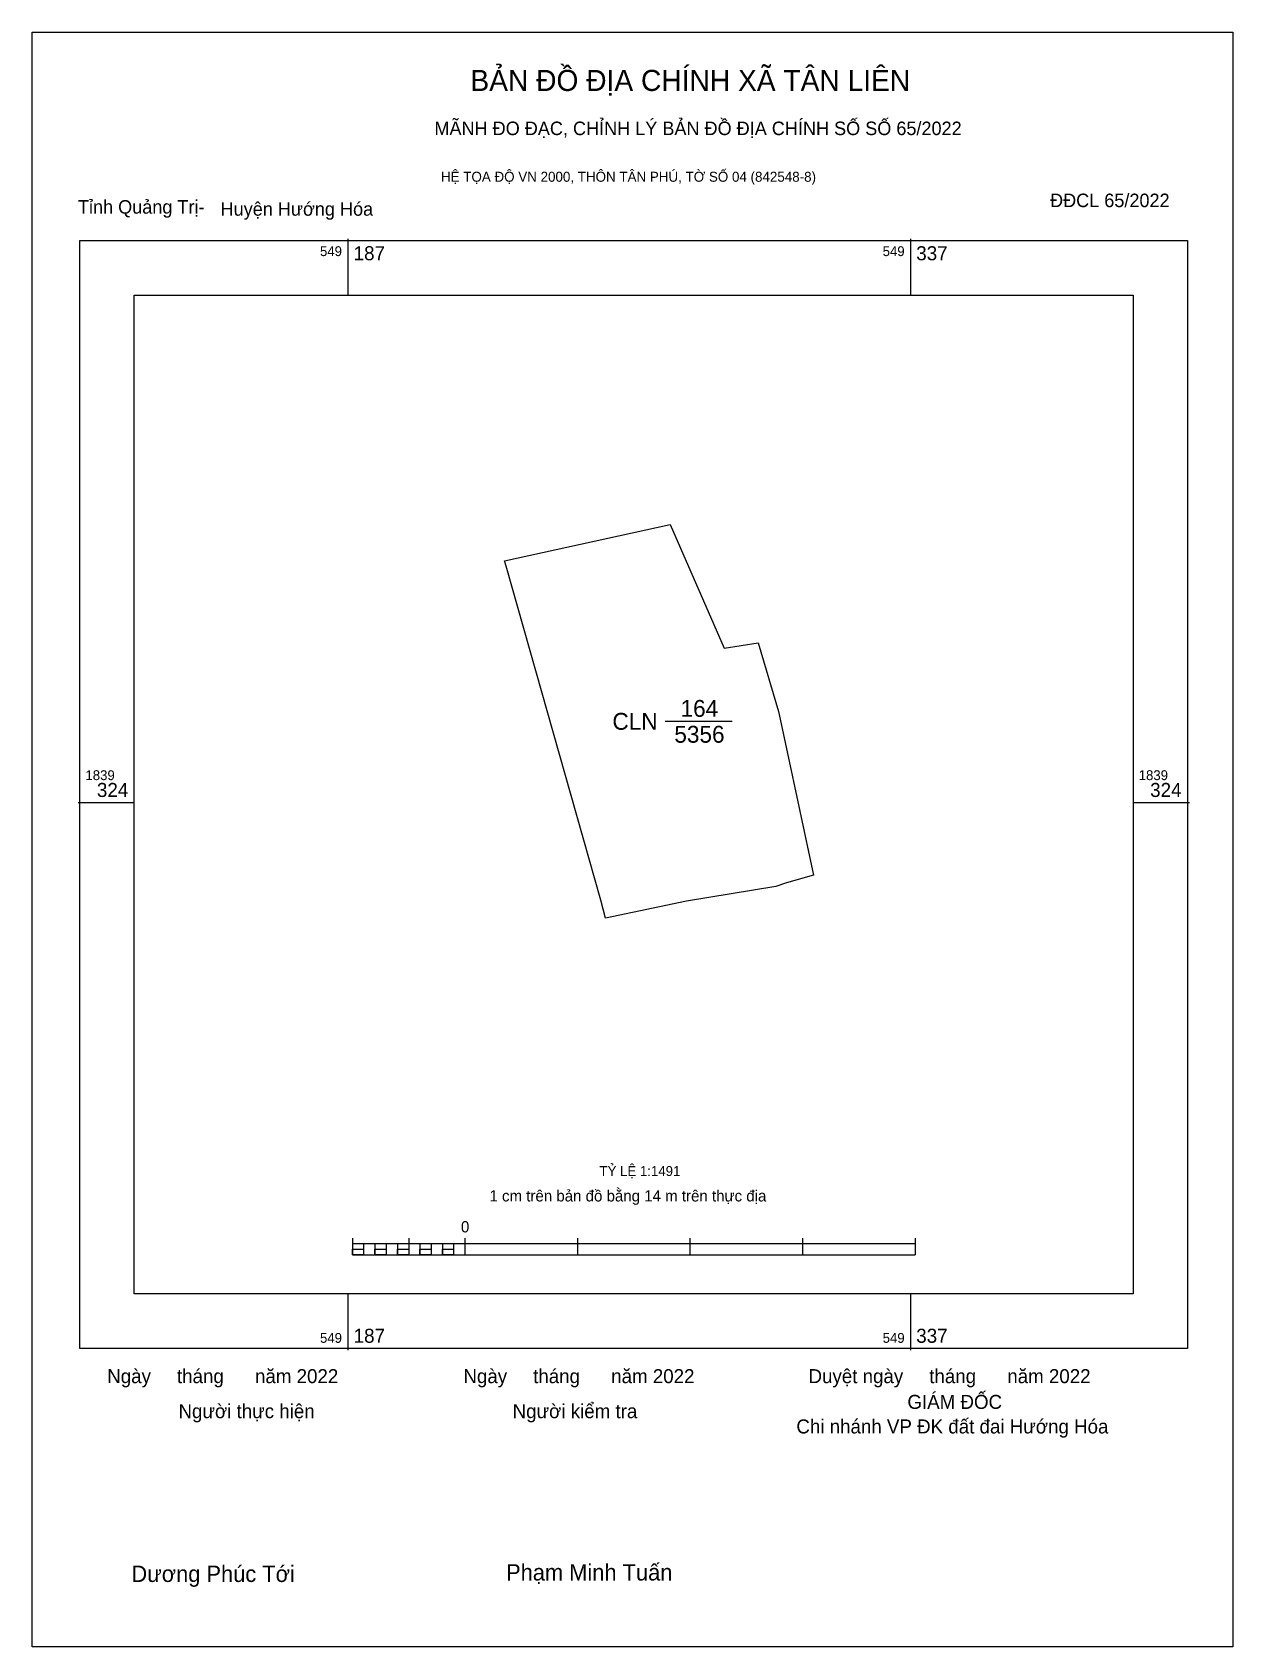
# Model space of a CAD drawing. Extents: x 549104 to 549422, y 1839101 to 1839529.
import ezdxf

# ---------------------------------------------------------------- set-up
doc = ezdxf.new("R2010")
doc.units = 0
for name, color, linetype in [('Level 10', 7, 'Continuous'), ('Level 13', 7, 'Continuous'), ('Level 15', 7, 'Continuous'), ('Level 6', 7, 'Continuous'), ('Level 62', 7, 'Continuous'), ('Level 63', 7, 'Continuous'), ('Level 9', 7, 'Continuous')]:
    doc.layers.add(name, color=color, linetype=linetype)

msp = doc.modelspace()

# ---------------------------------------------------------------- linework, layer by layer
at = {"layer": 'Level 10'}
msp.add_lwpolyline([(549301.31, 1839302.5), (549277.63, 1839298.62), (549256.17, 1839294.07), (549254.9, 1839298.86), (549229.82, 1839387.38), (549229.37, 1839388.76), (549273.29, 1839398.45), (549287.57, 1839365.62), (549296.6, 1839367.06), (549301.97, 1839348.9), (549304.01, 1839339.45), (549311.33, 1839305.5), (549304.14, 1839303.47)], close=True, dxfattribs=at)
at = {"layer": 'Level 15'}
msp.add_lwpolyline([(549104.25, 1839528.86), (549422.39, 1839528.86), (549422.39, 1839101.03), (549104.25, 1839101.03)], close=True, dxfattribs=at)
at = {"layer": 'Level 62'}
msp.add_lwpolyline([(549131.29, 1839459.21), (549395.99, 1839459.21), (549395.99, 1839194.51), (549131.29, 1839194.51)], close=True, dxfattribs=at)
at = {"layer": 'Level 63'}
for p, q in [((549187.91, 1839474.12), (549187.91, 1839459.21)), ((549337.03, 1839474.12), (549337.03, 1839459.21)), ((549116.38, 1839324.71), (549131.29, 1839324.71)), ((549395.99, 1839324.71), (549410.9, 1839324.71)), ((549189.08, 1839209.33), (549189.08, 1839204.85)), ((549204, 1839209.33), (549204, 1839204.85)), ((549218.91, 1839209.33), (549218.91, 1839204.85)), ((549248.73, 1839209.33), (549248.73, 1839204.85)), ((549278.55, 1839209.33), (549278.55, 1839204.85)), ((549308.38, 1839209.33), (549308.38, 1839204.85)), ((549338.2, 1839209.33), (549338.2, 1839204.85)), ((549189.08, 1839207.84), (549338.2, 1839207.84)), ((549192.07, 1839207.84), (549192.07, 1839204.85)), ((549195.05, 1839207.84), (549195.05, 1839204.85)), ((549198.03, 1839207.84), (549198.03, 1839204.85)), ((549201.01, 1839207.84), (549201.01, 1839204.85)), ((549204, 1839207.84), (549204, 1839204.85)), ((549206.98, 1839207.84), (549206.98, 1839204.85)), ((549209.96, 1839207.84), (549209.96, 1839204.85)), ((549212.94, 1839207.84), (549212.94, 1839204.85)), ((549215.92, 1839207.84), (549215.92, 1839204.85)), ((549218.91, 1839207.84), (549218.91, 1839204.85)), ((549189.08, 1839204.85), (549338.2, 1839204.85)), ((549187.91, 1839194.51), (549187.91, 1839179.6)), ((549337.03, 1839194.51), (549337.03, 1839179.6))]:
    msp.add_line(p, q, dxfattribs=at)
for points in [[(549116.85, 1839473.66), (549410.43, 1839473.66), (549410.43, 1839180.07), (549116.85, 1839180.07)], [(549189.08, 1839206.34), (549192.07, 1839206.34), (549192.07, 1839204.85), (549189.08, 1839204.85)], [(549189.08, 1839206.34), (549192.07, 1839206.34), (549192.07, 1839204.85), (549189.08, 1839204.85)], [(549195.05, 1839206.34), (549198.03, 1839206.34), (549198.03, 1839204.85), (549195.05, 1839204.85)], [(549201.01, 1839206.34), (549204, 1839206.34), (549204, 1839204.85), (549201.01, 1839204.85)], [(549206.98, 1839206.34), (549209.96, 1839206.34), (549209.96, 1839204.85), (549206.98, 1839204.85)], [(549212.94, 1839206.34), (549215.92, 1839206.34), (549215.92, 1839204.85), (549212.94, 1839204.85)]]:
    msp.add_lwpolyline(points, close=True, dxfattribs=at)
at = {"layer": 'Level 9'}
msp.add_line((549272.01, 1839346.26), (549289.77, 1839346.26), dxfattribs=at)

# ---------------------------------------------------------------- texts
at = {"layer": 'Level 13'}
for s, p in [('164', (549276.05, 1839347.45)), ('CLN', (549258, 1839344.02)), ('5356', (549274.41, 1839340.59))]:
    msp.add_text(s, height=4.473, dxfattribs=at).set_placement(p)
at = {"layer": 'Level 6'}
msp.add_text('TỶ LỆ 1:1491', height=2.6213, dxfattribs=at).set_placement((549254.57, 1839225.77))
at = {"layer": 'Level 63'}
for s, height, p in [('BẢN ĐỒ ĐỊA CHÍNH XÃ TÂN LIÊN', 5.5823, (549220.36, 1839513.31)), ('MÃNH ĐO ĐẠC, CHỈNH LÝ BẢN ĐỒ ĐỊA CHÍNH SỐ SỐ 65/2022', 3.582, (549210.82, 1839501.61)), ('HỆ TỌA ĐỘ VN 2000, THÔN TÂN PHÚ, TỜ SỐ 04 (842548-8)', 2.6516, (549212.56, 1839489.25)), ('549', 2.609, (549180.5, 1839469.55)), ('187', 3.728, (549189.41, 1839468.44)), ('549', 2.609, (549329.62, 1839469.55)), ('337', 3.728, (549338.52, 1839468.44)), ('1839', 2.609, (549118.34, 1839330.68)), ('1839', 2.609, (549397.48, 1839330.68)), ('324', 3.728, (549121.37, 1839326.21)), ('324', 3.728, (549400.51, 1839326.21)), ('1 cm trên bản đồ bằng 14 m trên thực địa', 2.9823, (549225.41, 1839219.02)), ('0', 2.98, (549217.85, 1839210.82)), ('549', 2.609, (549180.5, 1839181.56)), ('187', 3.728, (549189.41, 1839181.56)), ('549', 2.609, (549329.62, 1839181.56)), ('337', 3.728, (549338.52, 1839181.56)), ('Ngày     tháng      năm 2022', 3.7104, (549124.11, 1839170.87)), ('Ngày     tháng      năm 2022', 3.7104, (549218.51, 1839170.87)), ('Duyệt ngày     tháng      năm 2022', 3.7104, (549309.97, 1839170.87)), ('GIÁM ĐỐC', 3.71, (549336.18, 1839164.05)), ('Người thực hiện', 3.7104, (549142.99, 1839161.59)), ('Người kiểm tra', 3.7104, (549231.55, 1839161.59)), ('Chi nhánh VP ĐK đất đai Hướng Hóa', 3.7104, (549306.75, 1839157.54)), ('Dương Phúc Tới', 4.3279, (549130.51, 1839118.18)), ('Phạm Minh Tuấn', 4.3279, (549229.82, 1839118.57))]:
    msp.add_text(s, height=height, dxfattribs=at).set_placement(p)
at = {"layer": 'Level 9'}
for s, p in [('Tỉnh Quảng Trị-', (549116.35, 1839480.79)), ('Huyện Hướng Hóa', (549154.15, 1839480.25)), ('ĐĐCL 65/2022', (549373.98, 1839482.52))]:
    msp.add_text(s, height=3.582, dxfattribs=at).set_placement(p)

doc.saveas('drawing.dxf')
